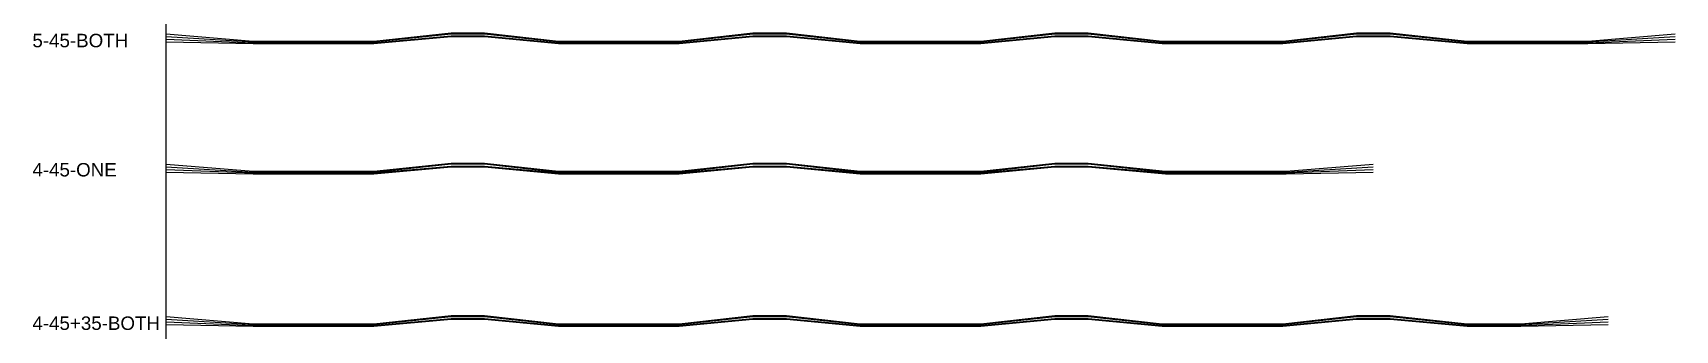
# Model space of a CAD drawing. Header units: millimetres. Extents: x -20 to 225, y 0 to 44.
import ezdxf

# ---------------------------------------------------------------- set-up
doc = ezdxf.new("R2010")
doc.units = ezdxf.units.MM
for name, color, linetype in [('AT1', 1, 'Continuous'), ('AT2', 2, 'Continuous'), ('AT3', 3, 'Continuous'), ('AT4', 4, 'Continuous'), ('BT1', 1, 'Continuous'), ('BT2', 2, 'Continuous'), ('BT3', 3, 'Continuous'), ('BT4', 4, 'Continuous'), ('CT1', 1, 'Continuous'), ('CT2', 2, 'Continuous'), ('CT3', 3, 'Continuous'), ('CT4', 4, 'Continuous')]:
    doc.layers.add(name, color=color, linetype=linetype)
doc.styles.get("Standard").update_dxf_attribs({"font": 'arial.ttf'})

msp = doc.modelspace()

# ---------------------------------------------------------------- linework, layer by layer
msp.add_xline((0, 0), (0, 1))
at = {"layer": 'AT1'}
msp.add_lwpolyline([(0, 43.84), (13, 42.77), (31, 42.77), (42.5, 43.99), (45, 43.99), (47.5, 43.99), (58.5, 42.77), (67.5, 42.77), (76.5, 42.77), (87.5, 43.99), (90, 43.99), (92.5, 43.99), (103.5, 42.77), (112.5, 42.77), (121.5, 42.77), (132.5, 43.99), (135, 43.99), (137.5, 43.99), (148.5, 42.77), (157.5, 42.77), (166.5, 42.77), (177.5, 43.99), (180, 43.99), (182.5, 43.99), (194, 42.77), (212, 42.77), (225, 43.84)], dxfattribs=at)
at = {"layer": 'AT2'}
msp.add_lwpolyline([(0, 43.44), (13, 42.65), (31, 42.65), (42.5, 43.87), (45, 43.87), (47.5, 43.87), (58.5, 42.65), (67.5, 42.65), (76.5, 42.65), (87.5, 43.87), (90, 43.87), (92.5, 43.87), (103.5, 42.65), (112.5, 42.65), (121.5, 42.65), (132.5, 43.87), (135, 43.87), (137.5, 43.87), (148.5, 42.65), (157.5, 42.65), (166.5, 42.65), (177.5, 43.87), (180, 43.87), (182.5, 43.87), (194, 42.65), (212, 42.65), (225, 43.44)], dxfattribs=at)
at = {"layer": 'AT3'}
msp.add_lwpolyline([(0, 43.04), (13, 42.53), (31, 42.53), (42.5, 43.55), (45, 43.55), (47.5, 43.55), (58.5, 42.53), (67.5, 42.53), (76.5, 42.53), (87.5, 43.55), (90, 43.55), (92.5, 43.55), (103.5, 42.53), (112.5, 42.53), (121.5, 42.53), (132.5, 43.55), (135, 43.55), (137.5, 43.55), (148.5, 42.53), (157.5, 42.53), (166.5, 42.53), (177.5, 43.55), (180, 43.55), (182.5, 43.55), (194, 42.53), (212, 42.53), (225, 43.04)], dxfattribs=at)
at = {"layer": 'AT4'}
msp.add_lwpolyline([(0, 42.64), (13, 42.41), (31, 42.41), (42.5, 43.43), (45, 43.43), (47.5, 43.43), (58.5, 42.41), (67.5, 42.41), (76.5, 42.41), (87.5, 43.43), (90, 43.43), (92.5, 43.43), (103.5, 42.41), (112.5, 42.41), (121.5, 42.41), (132.5, 43.43), (135, 43.43), (137.5, 43.43), (148.5, 42.41), (157.5, 42.41), (166.5, 42.41), (177.5, 43.43), (180, 43.43), (182.5, 43.43), (194, 42.41), (212, 42.41), (225, 42.64)], dxfattribs=at)
at = {"layer": 'BT1'}
msp.add_lwpolyline([(0, 24.45), (13, 23.38), (31, 23.38), (42.5, 24.6), (45, 24.6), (47.5, 24.6), (58.5, 23.38), (67.5, 23.38), (76.5, 23.38), (87.5, 24.6), (90, 24.6), (92.5, 24.6), (103.5, 23.38), (112.5, 23.38), (121.5, 23.38), (132.5, 24.6), (135, 24.6), (137.5, 24.6), (149, 23.38), (167, 23.38), (180, 24.45)], dxfattribs=at)
at = {"layer": 'BT2'}
msp.add_lwpolyline([(0, 24.05), (13, 23.26), (31, 23.26), (42.5, 24.48), (45, 24.48), (47.5, 24.48), (58.5, 23.26), (67.5, 23.26), (76.5, 23.26), (87.5, 24.48), (90, 24.48), (92.5, 24.48), (103.5, 23.26), (112.5, 23.26), (121.5, 23.26), (132.5, 24.48), (135, 24.48), (137.5, 24.48), (149, 23.26), (167, 23.26), (180, 24.05)], dxfattribs=at)
at = {"layer": 'BT3'}
msp.add_lwpolyline([(0, 23.65), (13, 23.14), (31, 23.14), (42.5, 24.16), (45, 24.16), (47.5, 24.16), (58.5, 23.14), (67.5, 23.14), (76.5, 23.14), (87.5, 24.16), (90, 24.16), (92.5, 24.16), (103.5, 23.14), (112.5, 23.14), (121.5, 23.14), (132.5, 24.16), (135, 24.16), (137.5, 24.16), (149, 23.14), (167, 23.14), (180, 23.65)], dxfattribs=at)
at = {"layer": 'BT4'}
msp.add_lwpolyline([(0, 23.25), (13, 23.02), (31, 23.02), (42.5, 24.04), (45, 24.04), (47.5, 24.04), (58.5, 23.02), (67.5, 23.02), (76.5, 23.02), (87.5, 24.04), (90, 24.04), (92.5, 24.04), (103.5, 23.02), (112.5, 23.02), (121.5, 23.02), (132.5, 24.04), (135, 24.04), (137.5, 24.04), (149, 23.02), (167, 23.02), (180, 23.25)], dxfattribs=at)
at = {"layer": 'CT1'}
msp.add_lwpolyline([(0, 1.75), (13, 0.68), (31, 0.68), (42.5, 1.9), (45, 1.9), (47.5, 1.9), (58.5, 0.68), (67.5, 0.68), (76.5, 0.68), (87.5, 1.9), (90, 1.9), (92.5, 1.9), (103.5, 0.68), (112.5, 0.68), (121.5, 0.68), (132.5, 1.9), (135, 1.9), (137.5, 1.9), (148.5, 0.68), (157.5, 0.68), (166.5, 0.68), (177.5, 1.9), (180, 1.9), (182.5, 1.9), (194, 0.68), (202, 0.68), (215, 1.75)], dxfattribs=at)
at = {"layer": 'CT2'}
msp.add_lwpolyline([(0, 1.35), (13, 0.56), (31, 0.56), (42.5, 1.78), (45, 1.78), (47.5, 1.78), (58.5, 0.56), (67.5, 0.56), (76.5, 0.56), (87.5, 1.78), (90, 1.78), (92.5, 1.78), (103.5, 0.56), (112.5, 0.56), (121.5, 0.56), (132.5, 1.78), (135, 1.78), (137.5, 1.78), (148.5, 0.56), (157.5, 0.56), (166.5, 0.56), (177.5, 1.78), (180, 1.78), (182.5, 1.78), (194, 0.56), (202, 0.56), (215, 1.35)], dxfattribs=at)
at = {"layer": 'CT3'}
msp.add_lwpolyline([(0, 0.95), (13, 0.44), (31, 0.44), (42.5, 1.46), (45, 1.46), (47.5, 1.46), (58.5, 0.44), (67.5, 0.44), (76.5, 0.44), (87.5, 1.46), (90, 1.46), (92.5, 1.46), (103.5, 0.44), (112.5, 0.44), (121.5, 0.44), (132.5, 1.46), (135, 1.46), (137.5, 1.46), (148.5, 0.44), (157.5, 0.44), (166.5, 0.44), (177.5, 1.46), (180, 1.46), (182.5, 1.46), (194, 0.44), (202, 0.44), (215, 0.95)], dxfattribs=at)
at = {"layer": 'CT4'}
msp.add_lwpolyline([(0, 0.55), (13, 0.32), (31, 0.32), (42.5, 1.34), (45, 1.34), (47.5, 1.34), (58.5, 0.32), (67.5, 0.32), (76.5, 0.32), (87.5, 1.34), (90, 1.34), (92.5, 1.34), (103.5, 0.32), (112.5, 0.32), (121.5, 0.32), (132.5, 1.34), (135, 1.34), (137.5, 1.34), (148.5, 0.32), (157.5, 0.32), (166.5, 0.32), (177.5, 1.34), (180, 1.34), (182.5, 1.34), (194, 0.32), (202, 0.32), (215, 0.55)], dxfattribs=at)

# ---------------------------------------------------------------- texts
for s, p in [('5-45-BOTH', (-19.92, 41.85)), ('4-45-ONE', (-19.92, 22.61)), ('4-45+35-BOTH', (-19.92, -0.24))]:
    msp.add_text(s, height=2).set_placement(p)

doc.saveas('drawing.dxf')
